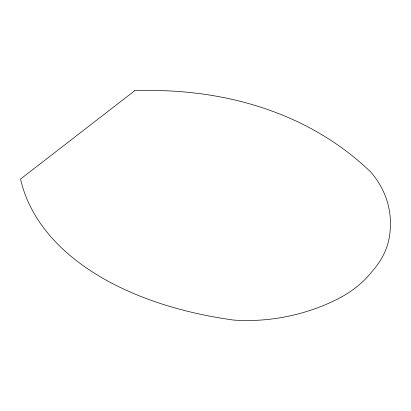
<?xml version="1.0" encoding="UTF-8"?>
<svg xmlns="http://www.w3.org/2000/svg" width="411" height="411" viewBox="0 0 411 411"><rect width="100%" height="100%" fill="white"/><g stroke="black" fill="none" stroke-linecap="round" stroke-linejoin="round"><path stroke-width="0.62" d="M134.757 90.692L20.55 179.047A338.202 197.434 -7.7 0 0 233.618 320.066A143.891 100.716 -11.5 0 0 336.183 299.758A99.041 72.182 -9.6 0 0 372.037 271.501A98.717 71.555 -9.2 0 0 389.335 237.075A146.742 105.473 -13.5 0 0 370.737 172.019A501.343 362.363 -41.8 0 0 134.757 90.692"/></g></svg>
